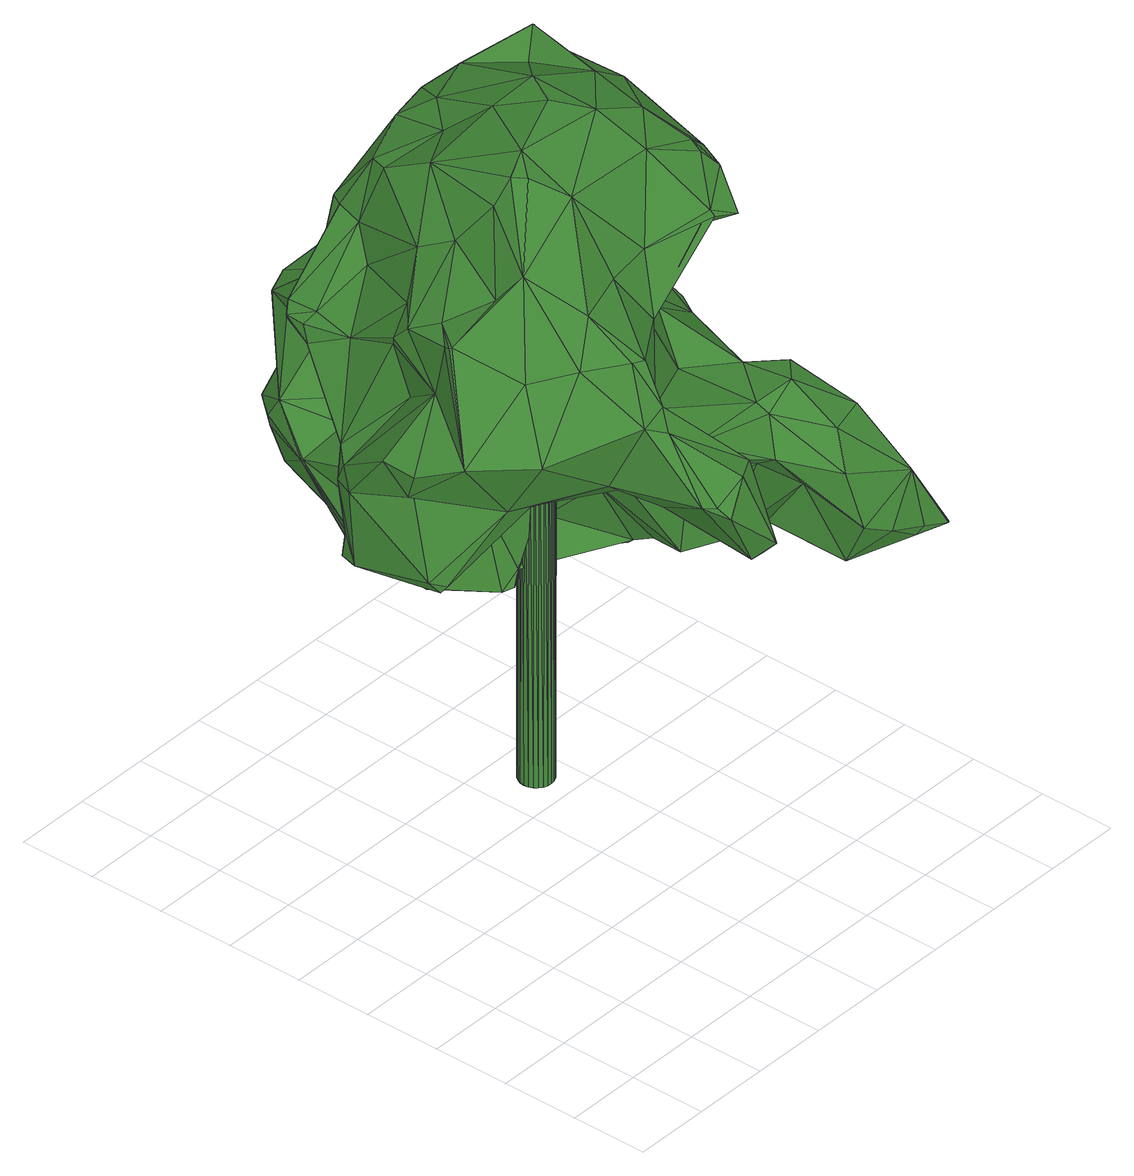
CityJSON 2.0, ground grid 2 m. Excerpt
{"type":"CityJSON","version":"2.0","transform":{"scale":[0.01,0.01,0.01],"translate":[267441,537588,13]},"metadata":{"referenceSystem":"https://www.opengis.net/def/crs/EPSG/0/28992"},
"CityObjects":{
"tree1":{"type":"SolitaryVegetationObject","attributes":{"gtid":173,"crown_width_m":12.46,"crown_median_z":24.43,"crown_r50_m":0.417,"crown_porosity":0.892,"trunk_H_m":11.22,"trunk_DBH_m":0.87,"trunk_radius_m":0.435,"trunk_base_height_m":13.21,"original_gtid":"173"},"geometry":[{"type":"Solid","lod":"3","boundaries":[[[[0,1,2]],[[3,4,5]],[[6,7,8]],[[6,8,9]],[[10,11,12]],[[13,14,15]],[[16,17,18]],[[2,19,20]],[[21,22,23]],[[24,25,26]],[[27,28,29]],[[30,28,27]],[[31,32,0]],[[33,0,32]],[[34,35,36]],[[37,38,39]],[[40,41,42]],[[43,44,45]],[[46,47,48]],[[49,50,51]],[[52,53,54]],[[55,56,57]],[[58,55,57]],[[59,60,47]],[[61,62,63]],[[64,65,43]],[[66,67,68]],[[69,70,71]],[[61,72,73]],[[30,74,75]],[[76,77,78]],[[79,80,81]],[[82,83,84]],[[85,86,87]],[[45,88,89]],[[90,13,40]],[[40,13,15]],[[91,92,47]],[[93,94,95]],[[96,97,98]],[[81,99,100]],[[81,100,79]],[[101,102,103]],[[104,102,101]],[[105,106,107]],[[0,108,1]],[[58,109,55]],[[110,74,98]],[[38,57,111]],[[112,48,113]],[[114,115,25]],[[13,90,60]],[[116,117,5]],[[112,5,117]],[[118,119,120]],[[121,122,123]],[[124,28,30]],[[0,125,108]],[[114,126,115]],[[59,15,14]],[[81,80,127]],[[128,129,130]],[[58,57,131]],[[68,132,66]],[[133,134,11]],[[68,118,132]],[[135,105,136]],[[137,138,139]],[[58,127,109]],[[79,109,127]],[[84,140,26]],[[83,140,84]],[[109,141,55]],[[55,141,69]],[[142,143,134]],[[144,24,145]],[[146,147,141]],[[69,141,108]],[[2,147,19]],[[146,148,147]],[[146,149,148]],[[150,151,4]],[[145,24,26]],[[93,87,94]],[[15,41,40]],[[101,152,95]],[[109,149,141]],[[141,149,146]],[[90,48,60]],[[90,113,48]],[[141,147,108]],[[1,108,147]],[[153,154,155]],[[75,110,156]],[[127,80,79]],[[119,22,135]],[[42,157,40]],[[77,92,124]],[[65,64,158]],[[159,123,122]],[[100,160,161]],[[99,160,100]],[[12,162,163]],[[93,164,165]],[[166,136,153]],[[37,123,159]],[[167,168,169]],[[170,82,19]],[[171,115,126]],[[62,120,63]],[[133,11,10]],[[172,173,174]],[[46,48,112]],[[95,86,85]],[[175,176,177]],[[178,16,103]],[[66,179,67]],[[28,124,92]],[[87,86,94]],[[24,144,180]],[[135,181,105]],[[21,181,135]],[[95,94,86]],[[95,182,104]],[[95,85,182]],[[103,152,101]],[[183,184,185]],[[186,180,187]],[[186,187,164]],[[95,188,93]],[[189,190,191]],[[192,7,193]],[[166,153,194]],[[116,54,70]],[[58,131,195]],[[196,197,198]],[[56,199,57]],[[71,199,56]],[[101,95,104]],[[114,96,126]],[[200,77,76]],[[11,162,12]],[[27,74,30]],[[96,74,27]],[[178,110,16]],[[29,201,126]],[[41,15,59]],[[136,166,135]],[[119,135,166]],[[202,11,134]],[[13,60,14]],[[126,201,171]],[[71,70,199]],[[53,199,70]],[[125,0,33]],[[184,203,201]],[[189,191,204]],[[2,1,147]],[[125,112,117]],[[125,117,108]],[[155,205,193]],[[148,19,147]],[[40,157,90]],[[204,206,189]],[[71,56,69]],[[69,56,55]],[[151,52,5]],[[207,208,31]],[[2,20,0]],[[209,148,210]],[[167,89,168]],[[41,157,42]],[[153,136,154]],[[155,107,106]],[[154,107,155]],[[10,211,34]],[[85,212,182]],[[116,5,54]],[[154,136,107]],[[105,107,136]],[[130,213,150]],[[130,150,214]],[[215,137,216]],[[215,138,137]],[[199,53,111]],[[216,137,217]],[[218,36,122]],[[219,20,19]],[[6,155,7]],[[38,131,57]],[[199,111,57]],[[192,193,220]],[[221,132,177]],[[66,132,221]],[[193,7,155]],[[14,60,59]],[[116,69,108]],[[23,222,205]],[[193,205,222]],[[223,159,224]],[[23,205,181]],[[181,21,23]],[[155,6,194]],[[153,155,194]],[[74,96,98]],[[43,45,64]],[[89,64,45]],[[96,27,126]],[[52,54,5]],[[19,82,219]],[[53,70,54]],[[12,225,226]],[[75,77,124]],[[75,124,30]],[[227,157,41]],[[228,157,227]],[[91,32,184]],[[156,229,78]],[[110,98,97]],[[230,162,43]],[[231,232,118]],[[132,118,232]],[[233,234,156]],[[235,156,234]],[[129,139,236]],[[88,237,89]],[[166,238,119]],[[120,119,238]],[[167,178,103]],[[110,178,233]],[[234,167,169]],[[106,205,155]],[[47,33,91]],[[90,157,3]],[[12,211,10]],[[239,34,211]],[[38,37,131]],[[240,241,242]],[[97,16,110]],[[16,97,17]],[[241,208,219]],[[120,238,63]],[[60,48,47]],[[213,52,151]],[[31,184,32]],[[195,243,58]],[[21,135,22]],[[89,102,244]],[[158,89,244]],[[245,165,164]],[[176,237,88]],[[62,231,120]],[[18,17,246]],[[11,43,162]],[[34,247,35]],[[179,222,67]],[[67,222,23]],[[84,26,242]],[[156,110,233]],[[6,9,194]],[[248,196,249]],[[228,200,250]],[[228,227,200]],[[251,87,165]],[[128,179,129]],[[106,181,205]],[[184,28,91]],[[28,92,91]],[[186,252,180]],[[248,253,196]],[[197,196,253]],[[73,231,62]],[[152,16,188]],[[174,226,172]],[[122,39,215]],[[83,190,187]],[[254,8,214]],[[9,8,254]],[[172,226,255]],[[251,255,226]],[[160,99,256]],[[257,258,18]],[[161,210,100]],[[159,259,224]],[[256,174,173]],[[31,185,184]],[[193,260,220]],[[173,261,206]],[[43,65,230]],[[116,70,69]],[[258,252,248]],[[251,165,255]],[[105,181,106]],[[217,139,262]],[[68,119,118]],[[24,252,257]],[[254,4,3]],[[150,4,214]],[[254,214,4]],[[58,243,127]],[[29,126,27]],[[67,23,22]],[[125,46,112]],[[213,39,38]],[[236,39,213]],[[156,78,75]],[[59,92,227]],[[41,59,227]],[[232,231,263]],[[47,92,59]],[[110,75,74]],[[103,16,152]],[[5,112,3]],[[128,222,179]],[[114,17,96]],[[97,96,17]],[[261,245,264]],[[265,190,189]],[[145,140,144]],[[184,201,28]],[[215,266,122]],[[267,268,134]],[[235,229,156]],[[220,130,192]],[[28,201,29]],[[118,120,231]],[[158,64,89]],[[269,247,239]],[[269,239,174]],[[259,122,35]],[[171,201,203]],[[177,45,268]],[[175,177,232]],[[177,132,232]],[[251,270,87]],[[261,264,189]],[[241,82,242]],[[219,82,241]],[[88,177,176]],[[16,18,188]],[[169,175,271]],[[142,133,266]],[[143,142,266]],[[192,8,7]],[[215,236,138]],[[218,266,133]],[[268,267,272]],[[217,272,267]],[[216,266,215]],[[3,113,90]],[[180,144,187]],[[216,217,266]],[[217,137,139]],[[91,33,32]],[[257,252,258]],[[250,76,229]],[[61,228,250]],[[61,250,229]],[[233,178,234]],[[83,191,190]],[[83,170,191]],[[242,82,84]],[[214,8,192]],[[9,254,228]],[[228,63,9]],[[268,272,273]],[[159,195,37]],[[254,157,228]],[[112,113,3]],[[61,63,228]],[[111,52,213]],[[53,52,111]],[[213,38,111]],[[209,210,204]],[[260,130,220]],[[128,130,260]],[[209,204,191]],[[257,25,24]],[[122,259,159]],[[234,178,167]],[[68,22,119]],[[67,22,68]],[[161,173,204]],[[204,173,206]],[[161,256,173]],[[161,160,256]],[[167,103,102]],[[256,99,274]],[[36,35,122]],[[223,274,159]],[[256,269,174]],[[198,197,258]],[[240,26,50]],[[242,26,240]],[[65,158,212]],[[65,212,85]],[[61,73,62]],[[235,275,72]],[[235,72,229]],[[250,200,76]],[[33,47,46]],[[33,46,125]],[[45,177,88]],[[189,206,261]],[[245,261,255]],[[172,255,261]],[[248,252,186]],[[248,186,93]],[[255,165,245]],[[152,188,95]],[[197,18,258]],[[173,172,261]],[[192,130,214]],[[195,131,37]],[[100,210,149]],[[148,149,210]],[[121,123,37]],[[99,81,274]],[[161,204,210]],[[128,260,222]],[[254,3,157]],[[109,276,149]],[[66,277,179]],[[143,266,217]],[[5,4,151]],[[227,278,200]],[[196,198,249]],[[37,39,121]],[[73,275,263]],[[279,263,275]],[[271,263,279]],[[93,253,248]],[[35,247,224]],[[122,266,218]],[[116,108,117]],[[163,225,12]],[[127,243,81]],[[164,265,264]],[[207,219,208]],[[185,31,208]],[[222,260,193]],[[9,63,238]],[[9,238,194]],[[166,194,238]],[[24,180,252]],[[189,264,265]],[[87,93,165]],[[265,187,190]],[[164,187,265]],[[164,93,186]],[[19,209,170]],[[191,170,209]],[[17,114,25]],[[49,183,241]],[[159,81,243]],[[159,243,195]],[[207,31,0]],[[79,276,109]],[[236,139,138]],[[49,184,183]],[[75,78,77]],[[251,163,230]],[[162,230,163]],[[76,78,229]],[[251,230,270]],[[89,167,102]],[[149,276,100]],[[79,100,276]],[[251,225,163]],[[226,225,251]],[[213,130,236]],[[129,236,130]],[[133,34,36]],[[133,36,218]],[[34,133,10]],[[221,277,66]],[[142,134,133]],[[104,244,102]],[[104,182,244]],[[267,143,217]],[[179,277,129]],[[139,277,262]],[[139,129,277]],[[262,277,221]],[[231,73,263]],[[262,273,272]],[[217,262,272]],[[274,223,280]],[[247,280,223]],[[275,73,72]],[[268,202,134]],[[268,45,202]],[[213,151,150]],[[209,19,148]],[[177,273,221]],[[229,72,61]],[[65,85,270]],[[65,270,230]],[[279,275,169]],[[169,275,234]],[[235,234,275]],[[279,169,271]],[[256,274,281]],[[239,247,34]],[[226,174,239]],[[281,269,256]],[[280,269,281]],[[247,269,280]],[[115,171,49]],[[258,248,249]],[[280,281,274]],[[223,224,247]],[[198,258,249]],[[49,203,184]],[[49,171,203]],[[240,49,241]],[[50,49,240]],[[81,159,274]],[[77,278,92]],[[200,278,77]],[[177,268,273]],[[262,221,273]],[[49,51,115]],[[175,232,263]],[[175,263,271]],[[282,93,188]],[[282,188,18]],[[246,257,18]],[[226,239,211]],[[226,211,12]],[[82,170,83]],[[164,264,245]],[[236,215,39]],[[18,197,282]],[[93,282,197]],[[121,39,122]],[[259,35,224]],[[227,92,278]],[[87,270,85]],[[89,237,168]],[[197,253,93]],[[168,237,169]],[[183,208,241]],[[185,208,183]],[[207,0,20]],[[207,20,219]],[[45,44,202]],[[202,44,11]],[[11,44,43]],[[17,25,246]],[[246,25,257]],[[51,25,115]],[[51,50,25]],[[26,25,50]],[[187,144,140]],[[187,140,83]],[[145,26,140]],[[175,237,176]],[[169,237,175]],[[182,212,244]],[[158,244,212]],[[267,134,143]],[[283,284,285]],[[283,285,286]],[[286,285,287]],[[286,287,288]],[[285,284,289]],[[285,289,287]],[[287,289,290]],[[287,290,288]],[[289,284,291]],[[289,291,290]],[[290,291,292]],[[290,292,288]],[[291,284,293]],[[291,293,292]],[[292,293,294]],[[292,294,288]],[[293,284,295]],[[293,295,294]],[[294,295,296]],[[294,296,288]],[[295,284,297]],[[295,297,296]],[[296,297,298]],[[296,298,288]],[[297,284,299]],[[297,299,298]],[[298,299,300]],[[298,300,288]],[[299,284,301]],[[299,301,300]],[[300,301,302]],[[300,302,288]],[[301,284,303]],[[301,303,302]],[[302,303,304]],[[302,304,288]],[[303,284,305]],[[303,305,304]],[[304,305,306]],[[304,306,288]],[[305,284,307]],[[305,307,306]],[[306,307,308]],[[306,308,288]],[[307,284,309]],[[307,309,308]],[[308,309,310]],[[308,310,288]],[[309,284,311]],[[309,311,310]],[[310,311,312]],[[310,312,288]],[[311,284,313]],[[311,313,312]],[[312,313,314]],[[312,314,288]],[[313,284,315]],[[313,315,314]],[[314,315,316]],[[314,316,288]],[[315,284,317]],[[315,317,316]],[[316,317,318]],[[316,318,288]],[[317,284,319]],[[317,319,318]],[[318,319,320]],[[318,320,288]],[[319,284,321]],[[319,321,320]],[[320,321,322]],[[320,322,288]],[[321,284,323]],[[321,323,322]],[[322,323,324]],[[322,324,288]],[[323,284,325]],[[323,325,324]],[[324,325,326]],[[324,326,288]],[[325,284,327]],[[325,327,326]],[[326,327,328]],[[326,328,288]],[[327,284,329]],[[327,329,328]],[[328,329,330]],[[328,330,288]],[[329,284,331]],[[329,331,330]],[[330,331,332]],[[330,332,288]],[[331,284,283]],[[331,283,332]],[[332,283,286]],[[332,286,288]]]]}]}
},
"vertices":[
[425,678,1657],[579,794,1786],[557,827,1786],[580,425,1237],[707,540,1204],[744,570,1415],[986,218,1023],[1047,295,1079],[943,404,1123],[909,357,1038],[1078,1256,962],[1005,1281,852],[1014,1319,913],[540,137,1300],[447,132,1269],[456,101,1247],[425,1091,796],[225,1025,903],[391,1061,952],[559,1063,1714],[516,842,1723],[1214,311,766],[1186,488,742],[1236,430,812],[327,1223,1272],[220,1034,1145],[351,1118,1324],[164,731,938],[293,611,1118],[177,786,1145],[194,701,925],[254,740,1528],[342,602,1443],[424,514,1474],[956,1198,1160],[1032,1163,1314],[1016,1043,1064],[1089,900,1492],[1085,747,1489],[937,763,1293],[588,81,1118],[545,117,1082],[571,103,1094],[866,1364,642],[871,1289,826],[841,1158,654],[539,458,1461],[438,336,1393],[529,361,1393],[302,829,1333],[313,961,1402],[374,963,1221],[968,623,1526],[1039,575,1538],[976,590,1558],[996,816,1741],[1044,715,1672],[1094,723,1626],[1107,965,1692],[431,164,1261],[480,302,1375],[751,603,1092],[835,553,877],[900,402,1012],[832,1343,610],[769,1383,643],[1173,660,724],[1204,607,727],[1190,599,705],[894,719,1728],[970,598,1575],[1035,683,1661],[724,731,1088],[792,708,889],[186,715,907],[390,779,957],[588,592,1113],[386,596,1094],[489,693,1135],[1070,1198,1747],[1074,1198,1743],[1052,1237,1646],[457,1014,1563],[536,1251,1476],[518,1210,1387],[549,1476,708],[452,1436,878],[503,1504,902],[739,954,656],[754,1101,586],[609,178,1290],[276,497,1298],[422,428,1203],[429,1391,982],[436,1428,919],[416,1316,859],[157,940,891],[202,1015,859],[199,938,899],[965,1336,1598],[895,1260,1707],[426,1175,698],[604,1059,693],[426,960,667],[442,1205,683],[1272,166,754],[1276,166,758],[1273,163,757],[639,719,1738],[1021,976,1749],[312,935,943],[1067,654,1511],[574,450,1453],[545,386,1355],[173,1003,1089],[165,979,1143],[788,636,1552],[656,612,1554],[958,592,692],[1060,510,715],[905,507,749],[916,864,1444],[1038,954,1224],[901,1044,1428],[359,599,1102],[507,559,1561],[133,935,1108],[1072,1163,1716],[1054,486,955],[989,608,1084],[1030,555,1146],[1084,852,1516],[966,698,656],[1111,1138,945],[1038,1145,902],[1183,287,757],[1176,177,770],[1137,874,1029],[1140,822,1139],[1044,784,1034],[373,1234,1329],[868,842,1794],[1099,1119,925],[1067,1061,983],[334,1289,1317],[330,1236,1318],[804,928,1814],[632,858,1803],[750,1043,1773],[857,1018,1807],[899,631,1165],[752,589,1396],[408,1148,721],[1092,172,830],[1198,170,785],[1179,190,941],[524,865,943],[640,239,1156],[654,1241,643],[1031,1123,1412],[929,1341,1602],[829,1316,1652],[969,1329,855],[875,1281,878],[447,1427,1255],[606,1445,1124],[1013,240,759],[613,899,585],[641,886,588],[662,894,623],[551,1190,1644],[100,811,1269],[751,1438,1278],[747,1376,1478],[806,1410,1280],[929,787,606],[929,802,592],[932,806,593],[429,956,669],[1170,579,882],[340,1288,1302],[1260,232,779],[510,1253,650],[266,772,1508],[167,629,1291],[252,747,1524],[429,1366,1244],[374,1318,1323],[418,1313,862],[568,1350,1487],[548,1316,1487],[570,1239,1636],[1017,401,1180],[1153,328,1073],[1011,186,875],[1103,950,1516],[656,1286,1194],[562,1314,952],[692,1113,1062],[1076,661,1612],[561,533,1119],[116,750,1191],[923,1162,901],[97,716,1269],[730,1307,1636],[1195,222,936],[712,1377,1485],[403,740,1575],[318,824,1522],[700,1145,1685],[781,1232,1689],[1045,1275,970],[630,1365,708],[911,701,1294],[937,436,1143],[1137,869,1161],[1135,932,1043],[1028,896,1026],[1065,1028,1048],[480,923,1611],[1074,454,1176],[1003,732,693],[1209,488,873],[1012,1185,1337],[1037,1158,1338],[807,1251,1033],[843,1361,1141],[516,349,1132],[685,410,1140],[606,663,1110],[778,1468,796],[831,566,731],[936,734,632],[479,1046,898],[603,952,824],[581,864,941],[1094,756,1152],[700,915,635],[1074,416,854],[932,1325,1230],[302,951,1430],[296,904,1480],[395,990,1455],[1025,1044,1618],[586,1221,639],[543,1476,1234],[339,1039,1127],[1009,1291,1257],[469,1279,1234],[598,1178,1244],[653,547,1108],[724,1483,964],[383,1214,1217],[603,1411,1144],[707,416,1166],[633,1454,1150],[805,1339,1486],[355,1160,1203],[456,1063,1147],[1037,1154,1336],[1136,373,1078],[717,1434,1287],[893,738,904],[822,798,809],[543,1357,1296],[479,1323,1340],[1097,1002,1032],[911,1016,955],[870,992,796],[967,1297,1277],[710,1468,813],[779,913,698],[851,904,885],[854,837,820],[1017,1263,1577],[701,839,884],[997,1149,1706],[1007,643,815],[500,450,1142],[733,876,861],[993,1215,1319],[950,1213,1332],[535,1291,903],[768,895,21],[725,895,21],[767,907,22],[755,883,1143],[754,894,1143],[712,882,1142],[762,917,22],[749,904,1143],[755,926,22],[742,913,1143],[746,933,22],[733,920,1143],[736,937,22],[723,924,1143],[724,939,21],[712,926,1143],[713,937,21],[700,924,1143],[703,932,21],[690,920,1143],[694,926,21],[681,913,1142],[687,916,21],[674,903,1142],[683,906,21],[670,893,1142],[682,895,20],[668,882,1142],[683,883,20],[670,870,1142],[688,873,20],[674,860,1142],[695,864,20],[682,851,1142],[704,857,20],[691,844,1142],[714,853,20],[701,840,1142],[726,851,21],[712,839,1142],[737,853,21],[724,840,1142],[747,858,21],[734,845,1142],[756,865,21],[743,852,1142],[763,874,21],[750,861,1143],[767,884,21],[754,871,1143]
]}
